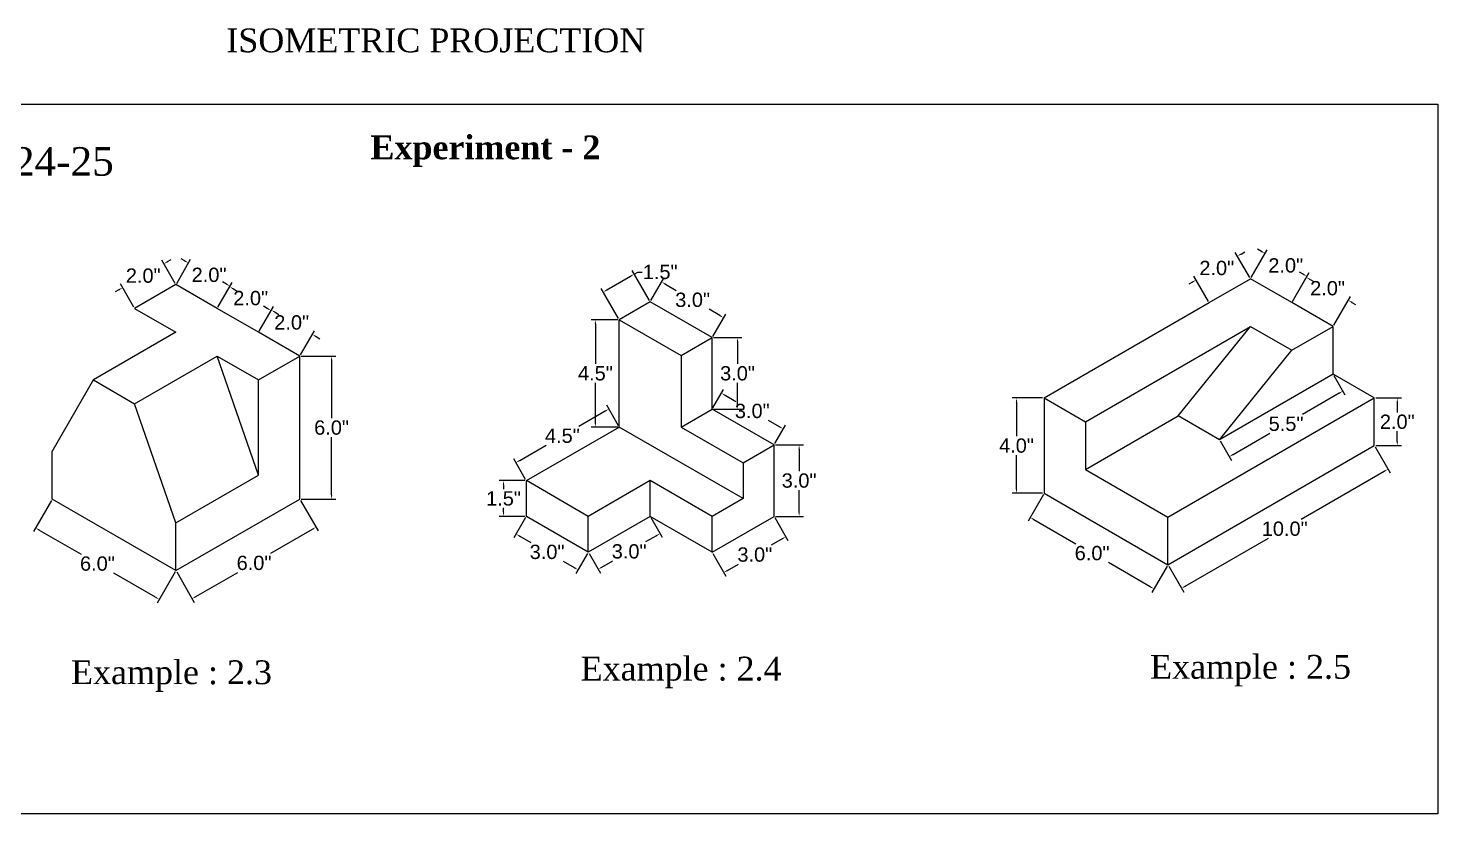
# Model space of a CAD drawing. Header units: inches. Extents: x 22.2 to 112.1, y -30.8 to 44.6.
# Drawn here: x 52.3 to 111.4, y 11.7 to 44.6 of the extents above; entities that cross this region are included whole.
import ezdxf

# ---------------------------------------------------------------- set-up
doc = ezdxf.new("R2010")
doc.units = ezdxf.units.IN
doc.header["$MEASUREMENT"] = 0
doc.styles.get("Standard").update_dxf_attribs({"font": 'Arial.ttf'})
doc.dimstyles.get("Standard").update_dxf_attribs({"dimtxt": 0.6, "dimasz": 0.18, "dimexe": 0.18, "dimexo": 0.0625, "dimgap": 0.09, "dimtad": 0, "dimtih": 1, "dimtoh": 1, "dimdec": 1, "dimzin": 0, "dimdsep": 46, "dimlunit": 3, "dimtxsty": 'Standard', "dimcen": 0.09, "dimadec": 0, "dimazin": 0, "dimtfac": 1, "dimtdec": 1, "dimtofl": 0, "dimtmove": 0, "dimatfit": 3, "dimfxl": 1, "dimtolj": 1, "dimtzin": 0, "dimarcsym": 0})

# ---------------------------------------------------------------- blocks, each defined once
blk = doc.blocks.new('*D6')
at = {"color": 0, "lineweight": -2, "transparency": 16777216}
for p, q in [((58.441, 33.935), (57.877, 34.912)), ((58.123, 34.847), (58.279, 34.937)), ((56.709, 32.935), (56.145, 33.912)), ((56.079, 33.667), (55.923, 33.577))]:
    blk.add_line(p, q, dxfattribs=at)
at = {"color": 0, "transparency": 16777216}
for points in [[(58.108, 34.873), (58.138, 34.821), (57.967, 34.757)], [(56.064, 33.693), (56.094, 33.641), (56.235, 33.757)]]:
    blk.add_solid(points, dxfattribs=at)
at = {"layer": 'Defpoints', "color": 0, "transparency": 16777216}
for p in [(56.235, 33.757), (58.473, 33.881), (56.741, 32.881)]:
    blk.add_point(p, dxfattribs=at)
at = {"color": 0, "transparency": 16777216, "insert": (57.101, 34.257), "char_height": 0.6, "attachment_point": 5}
blk.add_mtext('\\A1;2.0"', dxfattribs=at)
blk = doc.blocks.new('*D7')
at = {"color": 0, "lineweight": -2, "transparency": 16777216}
for p, q in [((58.504, 33.935), (59.088, 34.946)), ((58.842, 34.88), (58.686, 34.97)), ((60.236, 32.935), (60.82, 33.946)), ((60.886, 33.7), (61.042, 33.61))]:
    blk.add_line(p, q, dxfattribs=at)
at = {"color": 0, "transparency": 16777216}
for points in [[(58.857, 34.906), (58.827, 34.854), (58.998, 34.79)], [(60.901, 33.726), (60.871, 33.674), (60.73, 33.79)]]:
    blk.add_solid(points, dxfattribs=at)
at = {"layer": 'Defpoints', "color": 0, "transparency": 16777216}
for p in [(58.998, 34.79), (58.473, 33.881), (60.205, 32.881)]:
    blk.add_point(p, dxfattribs=at)
at = {"color": 0, "transparency": 16777216, "insert": (59.864, 34.29), "char_height": 0.6, "attachment_point": 5}
blk.add_mtext('\\A1;2.0"', dxfattribs=at)
blk = doc.blocks.new('*D8')
at = {"color": 0, "lineweight": -2, "transparency": 16777216}
for p, q in [((60.236, 32.935), (60.834, 33.971)), ((60.588, 33.905), (60.433, 33.995)), ((61.968, 31.935), (62.566, 32.971)), ((62.632, 32.725), (62.788, 32.635))]:
    blk.add_line(p, q, dxfattribs=at)
at = {"color": 0, "transparency": 16777216}
for points in [[(60.603, 33.931), (60.573, 33.879), (60.744, 33.815)], [(62.647, 32.751), (62.617, 32.699), (62.476, 32.815)]]:
    blk.add_solid(points, dxfattribs=at)
at = {"layer": 'Defpoints', "color": 0, "transparency": 16777216}
for p in [(60.744, 33.815), (60.205, 32.881), (61.937, 31.881)]:
    blk.add_point(p, dxfattribs=at)
at = {"color": 0, "transparency": 16777216, "insert": (61.61, 33.315), "char_height": 0.6, "attachment_point": 5}
blk.add_mtext('\\A1;2.0"', dxfattribs=at)
blk = doc.blocks.new('*D9')
at = {"color": 0, "lineweight": -2, "transparency": 16777216}
for p, q in [((61.968, 31.935), (62.554, 32.949)), ((62.308, 32.883), (62.152, 32.973)), ((63.7, 30.935), (64.286, 31.949)), ((64.352, 31.703), (64.507, 31.613))]:
    blk.add_line(p, q, dxfattribs=at)
at = {"color": 0, "transparency": 16777216}
for points in [[(62.323, 32.909), (62.293, 32.857), (62.464, 32.793)], [(64.367, 31.729), (64.337, 31.677), (64.196, 31.793)]]:
    blk.add_solid(points, dxfattribs=at)
at = {"layer": 'Defpoints', "color": 0, "transparency": 16777216}
for p in [(62.464, 32.793), (61.937, 31.881), (63.669, 30.881)]:
    blk.add_point(p, dxfattribs=at)
at = {"color": 0, "transparency": 16777216, "insert": (63.33, 32.293), "char_height": 0.6, "attachment_point": 5}
blk.add_mtext('\\A1;2.0"', dxfattribs=at)
blk = doc.blocks.new('*D10')
at = {"color": 0, "lineweight": -2, "transparency": 16777216}
for p, q in [((63.731, 30.881), (65.184, 30.881)), ((65.004, 30.701), (65.004, 28.277)), ((65.004, 25.061), (65.004, 27.484)), ((63.731, 24.881), (65.184, 24.881))]:
    blk.add_line(p, q, dxfattribs=at)
at = {"color": 0, "transparency": 16777216}
for points in [[(64.974, 30.701), (65.034, 30.701), (65.004, 30.881)], [(64.974, 25.061), (65.034, 25.061), (65.004, 24.881)]]:
    blk.add_solid(points, dxfattribs=at)
at = {"layer": 'Defpoints', "color": 0, "transparency": 16777216}
for p in [(63.669, 30.881), (65.004, 30.881), (63.669, 24.881)]:
    blk.add_point(p, dxfattribs=at)
at = {"color": 0, "transparency": 16777216, "insert": (65.004, 27.881), "char_height": 0.6, "attachment_point": 5}
blk.add_mtext('\\A1;6.0"', dxfattribs=at)
blk = doc.blocks.new('*D11')
at = {"color": 0, "lineweight": -2, "transparency": 16777216}
for p, q in [((63.7, 24.826), (64.439, 23.547)), ((64.193, 23.613), (62.437, 22.599)), ((58.504, 21.826), (59.243, 20.547)), ((59.309, 20.793), (61.064, 21.806))]:
    blk.add_line(p, q, dxfattribs=at)
at = {"color": 0, "transparency": 16777216}
for points in [[(64.178, 23.639), (64.208, 23.587), (64.349, 23.703)], [(59.294, 20.819), (59.324, 20.767), (59.153, 20.703)]]:
    blk.add_solid(points, dxfattribs=at)
at = {"layer": 'Defpoints', "color": 0, "transparency": 16777216}
for p in [(63.669, 24.881), (58.473, 21.881), (59.153, 20.703)]:
    blk.add_point(p, dxfattribs=at)
at = {"color": 0, "transparency": 16777216, "insert": (61.751, 22.203), "char_height": 0.6, "attachment_point": 5}
blk.add_mtext('\\A1;6.0"', dxfattribs=at)
blk = doc.blocks.new('*D12')
at = {"color": 0, "lineweight": -2, "transparency": 16777216}
for p, q in [((53.245, 24.826), (52.49, 23.518)), ((52.736, 23.584), (54.492, 22.571)), ((57.62, 20.764), (55.865, 21.778)), ((58.441, 21.826), (57.686, 20.518))]:
    blk.add_line(p, q, dxfattribs=at)
at = {"color": 0, "transparency": 16777216}
for points in [[(52.751, 23.61), (52.721, 23.558), (52.58, 23.674)], [(57.635, 20.79), (57.605, 20.738), (57.776, 20.674)]]:
    blk.add_solid(points, dxfattribs=at)
at = {"layer": 'Defpoints', "color": 0, "transparency": 16777216}
for p in [(53.277, 24.881), (58.473, 21.881), (57.776, 20.674)]:
    blk.add_point(p, dxfattribs=at)
at = {"color": 0, "transparency": 16777216, "insert": (55.178, 22.174), "char_height": 0.6, "attachment_point": 5}
blk.add_mtext('\\A1;6.0"', dxfattribs=at)
blk = doc.blocks.new('*D13')
at = {"color": 0, "lineweight": -2, "transparency": 16777216}
for p, q in [((78.342, 33.212), (77.612, 34.477)), ((77.702, 34.322), (77.858, 34.412)), ((77.858, 34.412), (78.038, 34.412)), ((77.043, 32.462), (76.313, 33.727)), ((76.559, 33.662), (77.546, 34.232))]:
    blk.add_line(p, q, dxfattribs=at)
at = {"color": 0, "transparency": 16777216}
for points in [[(77.531, 34.258), (77.561, 34.206), (77.702, 34.322)], [(76.544, 33.688), (76.574, 33.636), (76.403, 33.572)]]:
    blk.add_solid(points, dxfattribs=at)
at = {"layer": 'Defpoints', "color": 0, "transparency": 16777216}
for p in [(77.702, 34.322), (78.374, 33.158), (77.075, 32.408)]:
    blk.add_point(p, dxfattribs=at)
at = {"color": 0, "transparency": 16777216, "insert": (78.794, 34.412), "char_height": 0.6, "attachment_point": 5}
blk.add_mtext('\\A1;1.5"', dxfattribs=at)
blk = doc.blocks.new('*D14')
at = {"color": 0, "lineweight": -2, "transparency": 16777216}
for p, q in [((78.405, 33.212), (78.946, 34.149)), ((79.012, 33.903), (79.468, 33.639)), ((81.298, 32.583), (80.842, 32.846)), ((81.003, 31.712), (81.544, 32.649))]:
    blk.add_line(p, q, dxfattribs=at)
at = {"color": 0, "transparency": 16777216}
for points in [[(79.027, 33.929), (78.997, 33.877), (78.856, 33.993)], [(81.313, 32.609), (81.283, 32.557), (81.454, 32.493)]]:
    blk.add_solid(points, dxfattribs=at)
at = {"layer": 'Defpoints', "color": 0, "transparency": 16777216}
for p in [(78.856, 33.993), (78.374, 33.158), (80.972, 31.658)]:
    blk.add_point(p, dxfattribs=at)
at = {"color": 0, "transparency": 16777216, "insert": (80.155, 33.243), "char_height": 0.6, "attachment_point": 5}
blk.add_mtext('\\A1;3.0"', dxfattribs=at)
blk = doc.blocks.new('*D15')
at = {"color": 0, "lineweight": -2, "transparency": 16777216}
for p, q in [((81.034, 31.658), (82.219, 31.658)), ((82.039, 31.478), (82.039, 30.554)), ((82.039, 28.838), (82.039, 29.761)), ((81.034, 28.658), (82.219, 28.658))]:
    blk.add_line(p, q, dxfattribs=at)
at = {"color": 0, "transparency": 16777216}
for points in [[(82.009, 31.478), (82.069, 31.478), (82.039, 31.658)], [(82.009, 28.838), (82.069, 28.838), (82.039, 28.658)]]:
    blk.add_solid(points, dxfattribs=at)
at = {"layer": 'Defpoints', "color": 0, "transparency": 16777216}
for p in [(80.972, 31.658), (82.039, 31.658), (80.972, 28.658)]:
    blk.add_point(p, dxfattribs=at)
at = {"color": 0, "transparency": 16777216, "insert": (82.039, 30.158), "char_height": 0.6, "attachment_point": 5}
blk.add_mtext('\\A1;3.0"', dxfattribs=at)
blk = doc.blocks.new('*D16')
at = {"color": 0, "lineweight": -2, "transparency": 16777216}
for p, q in [((81.003, 28.712), (81.449, 29.485)), ((81.515, 29.239), (81.972, 28.976)), ((83.802, 27.919), (83.345, 28.182)), ((83.601, 27.212), (84.047, 27.985))]:
    blk.add_line(p, q, dxfattribs=at)
at = {"color": 0, "transparency": 16777216}
for points in [[(81.53, 29.265), (81.5, 29.213), (81.359, 29.329)], [(83.817, 27.945), (83.787, 27.893), (83.957, 27.829)]]:
    blk.add_solid(points, dxfattribs=at)
at = {"layer": 'Defpoints', "color": 0, "transparency": 16777216}
for p in [(81.359, 29.329), (80.972, 28.658), (83.57, 27.158)]:
    blk.add_point(p, dxfattribs=at)
at = {"color": 0, "transparency": 16777216, "insert": (82.658, 28.579), "char_height": 0.6, "attachment_point": 5}
blk.add_mtext('\\A1;3.0"', dxfattribs=at)
blk = doc.blocks.new('*D17')
at = {"color": 0, "lineweight": -2, "transparency": 16777216}
for p, q in [((83.632, 27.158), (84.803, 27.158)), ((84.623, 26.978), (84.623, 26.054)), ((84.623, 24.338), (84.623, 25.261)), ((83.632, 24.158), (84.803, 24.158))]:
    blk.add_line(p, q, dxfattribs=at)
at = {"color": 0, "transparency": 16777216}
for points in [[(84.593, 26.978), (84.653, 26.978), (84.623, 27.158)], [(84.593, 24.338), (84.653, 24.338), (84.623, 24.158)]]:
    blk.add_solid(points, dxfattribs=at)
at = {"layer": 'Defpoints', "color": 0, "transparency": 16777216}
for p in [(83.57, 27.158), (84.623, 27.158), (83.57, 24.158)]:
    blk.add_point(p, dxfattribs=at)
at = {"color": 0, "transparency": 16777216, "insert": (84.623, 25.658), "char_height": 0.6, "attachment_point": 5}
blk.add_mtext('\\A1;3.0"', dxfattribs=at)
blk = doc.blocks.new('*D18')
at = {"color": 0, "lineweight": -2, "transparency": 16777216}
for p, q in [((83.601, 24.104), (84.153, 23.147)), ((83.908, 23.213), (83.451, 22.949)), ((81.003, 22.604), (81.555, 21.647)), ((81.621, 21.893), (82.078, 22.156))]:
    blk.add_line(p, q, dxfattribs=at)
at = {"color": 0, "transparency": 16777216}
for points in [[(83.893, 23.239), (83.923, 23.187), (84.063, 23.303)], [(81.606, 21.919), (81.636, 21.867), (81.465, 21.803)]]:
    blk.add_solid(points, dxfattribs=at)
at = {"layer": 'Defpoints', "color": 0, "transparency": 16777216}
for p in [(83.57, 24.158), (80.972, 22.658), (81.465, 21.803)]:
    blk.add_point(p, dxfattribs=at)
at = {"color": 0, "transparency": 16777216, "insert": (82.764, 22.553), "char_height": 0.6, "attachment_point": 5}
blk.add_mtext('\\A1;3.0"', dxfattribs=at)
blk = doc.blocks.new('*D19')
at = {"color": 0, "lineweight": -2, "transparency": 16777216}
for p, q in [((78.405, 24.104), (78.88, 23.281)), ((78.634, 23.347), (78.178, 23.083)), ((75.807, 22.604), (76.282, 21.781)), ((76.348, 22.027), (76.804, 22.29))]:
    blk.add_line(p, q, dxfattribs=at)
at = {"color": 0, "transparency": 16777216}
for points in [[(78.619, 23.373), (78.649, 23.321), (78.79, 23.437)], [(76.333, 22.053), (76.363, 22.001), (76.192, 21.937)]]:
    blk.add_solid(points, dxfattribs=at)
at = {"layer": 'Defpoints', "color": 0, "transparency": 16777216}
for p in [(78.374, 24.158), (75.776, 22.658), (76.192, 21.937)]:
    blk.add_point(p, dxfattribs=at)
at = {"color": 0, "transparency": 16777216, "insert": (77.491, 22.687), "char_height": 0.6, "attachment_point": 5}
blk.add_mtext('\\A1;3.0"', dxfattribs=at)
blk = doc.blocks.new('*D20')
at = {"color": 0, "lineweight": -2, "transparency": 16777216}
for p, q in [((73.146, 24.104), (72.659, 23.259)), ((72.905, 23.325), (73.361, 23.061)), ((75.744, 22.604), (75.257, 21.759)), ((75.191, 22.005), (74.735, 22.268))]:
    blk.add_line(p, q, dxfattribs=at)
at = {"color": 0, "transparency": 16777216}
for points in [[(72.92, 23.351), (72.89, 23.299), (72.749, 23.415)], [(75.206, 22.031), (75.176, 21.979), (75.347, 21.915)]]:
    blk.add_solid(points, dxfattribs=at)
at = {"layer": 'Defpoints', "color": 0, "transparency": 16777216}
for p in [(73.178, 24.158), (72.749, 23.415), (75.776, 22.658)]:
    blk.add_point(p, dxfattribs=at)
at = {"color": 0, "transparency": 16777216, "insert": (74.048, 22.665), "char_height": 0.6, "attachment_point": 5}
blk.add_mtext('\\A1;3.0"', dxfattribs=at)
blk = doc.blocks.new('*D21')
at = {"color": 0, "lineweight": -2, "transparency": 16777216}
for p, q in [((73.115, 25.658), (72.039, 25.658)), ((72.219, 25.478), (72.219, 25.304)), ((72.219, 24.338), (72.219, 24.511)), ((73.115, 24.158), (72.039, 24.158))]:
    blk.add_line(p, q, dxfattribs=at)
at = {"color": 0, "transparency": 16777216}
for points in [[(72.189, 25.478), (72.249, 25.478), (72.219, 25.658)], [(72.189, 24.338), (72.249, 24.338), (72.219, 24.158)]]:
    blk.add_solid(points, dxfattribs=at)
at = {"layer": 'Defpoints', "color": 0, "transparency": 16777216}
for p in [(73.178, 25.658), (72.219, 24.158), (73.178, 24.158)]:
    blk.add_point(p, dxfattribs=at)
at = {"color": 0, "transparency": 16777216, "insert": (72.219, 24.908), "char_height": 0.6, "attachment_point": 5}
blk.add_mtext('\\A1;1.5"', dxfattribs=at)
blk = doc.blocks.new('*D22')
at = {"color": 0, "lineweight": -2, "transparency": 16777216}
for p, q in [((76.482, 28.574), (75.374, 27.934)), ((77.043, 27.962), (76.548, 28.82)), ((72.897, 26.504), (74.005, 27.144)), ((73.146, 25.712), (72.651, 26.57))]:
    blk.add_line(p, q, dxfattribs=at)
at = {"color": 0, "transparency": 16777216}
for points in [[(76.467, 28.6), (76.497, 28.548), (76.638, 28.664)], [(72.882, 26.53), (72.912, 26.478), (72.741, 26.414)]]:
    blk.add_solid(points, dxfattribs=at)
at = {"layer": 'Defpoints', "color": 0, "transparency": 16777216}
for p in [(76.638, 28.664), (77.075, 27.908), (73.178, 25.658)]:
    blk.add_point(p, dxfattribs=at)
at = {"color": 0, "transparency": 16777216, "insert": (74.689, 27.539), "char_height": 0.6, "attachment_point": 5}
blk.add_mtext('\\A1;4.5"', dxfattribs=at)
blk = doc.blocks.new('*D23')
at = {"color": 0, "lineweight": -2, "transparency": 16777216}
for p, q in [((77.012, 32.408), (75.895, 32.408)), ((76.075, 32.228), (76.075, 30.553)), ((76.075, 28.088), (76.075, 29.763)), ((77.012, 27.908), (75.895, 27.908))]:
    blk.add_line(p, q, dxfattribs=at)
at = {"color": 0, "transparency": 16777216}
for points in [[(76.045, 32.228), (76.105, 32.228), (76.075, 32.408)], [(76.045, 28.088), (76.105, 28.088), (76.075, 27.908)]]:
    blk.add_solid(points, dxfattribs=at)
at = {"layer": 'Defpoints', "color": 0, "transparency": 16777216}
for p in [(76.075, 32.408), (77.075, 32.408), (77.075, 27.908)]:
    blk.add_point(p, dxfattribs=at)
at = {"color": 0, "transparency": 16777216, "insert": (76.075, 30.158), "char_height": 0.6, "attachment_point": 5}
blk.add_mtext('\\A1;4.5"', dxfattribs=at)
blk = doc.blocks.new('*D24')
at = {"color": 0, "lineweight": -2, "transparency": 16777216}
for p, q in [((103.595, 34.18), (104.267, 35.343)), ((104.021, 35.277), (103.865, 35.367)), ((105.327, 33.18), (105.999, 34.343)), ((106.064, 34.097), (106.22, 34.007))]:
    blk.add_line(p, q, dxfattribs=at)
at = {"color": 0, "transparency": 16777216}
for points in [[(104.036, 35.303), (104.006, 35.251), (104.177, 35.187)], [(106.079, 34.123), (106.049, 34.071), (105.909, 34.187)]]:
    blk.add_solid(points, dxfattribs=at)
at = {"layer": 'Defpoints', "color": 0, "transparency": 16777216}
for p in [(104.177, 35.187), (103.564, 34.126), (105.296, 33.126)]:
    blk.add_point(p, dxfattribs=at)
at = {"color": 0, "transparency": 16777216, "insert": (105.043, 34.687), "char_height": 0.6, "attachment_point": 5}
blk.add_mtext('\\A1;2.0"', dxfattribs=at)
blk = doc.blocks.new('*D25')
at = {"color": 0, "lineweight": -2, "transparency": 16777216}
for p, q in [((105.327, 33.18), (106.023, 34.385)), ((105.777, 34.319), (105.621, 34.409)), ((107.059, 32.18), (107.755, 33.385)), ((107.821, 33.139), (107.977, 33.049))]:
    blk.add_line(p, q, dxfattribs=at)
at = {"color": 0, "transparency": 16777216}
for points in [[(105.792, 34.345), (105.762, 34.293), (105.933, 34.229)], [(107.836, 33.165), (107.806, 33.113), (107.665, 33.229)]]:
    blk.add_solid(points, dxfattribs=at)
at = {"layer": 'Defpoints', "color": 0, "transparency": 16777216}
for p in [(105.933, 34.229), (105.296, 33.126), (107.028, 32.126)]:
    blk.add_point(p, dxfattribs=at)
at = {"color": 0, "transparency": 16777216, "insert": (106.799, 33.729), "char_height": 0.6, "attachment_point": 5}
blk.add_mtext('\\A1;2.0"', dxfattribs=at)
blk = doc.blocks.new('*D26')
at = {"color": 0, "lineweight": -2, "transparency": 16777216}
for p, q in [((103.533, 34.18), (102.925, 35.233)), ((103.17, 35.167), (103.326, 35.257)), ((101.127, 33.987), (100.971, 33.897)), ((101.801, 33.18), (101.193, 34.233))]:
    blk.add_line(p, q, dxfattribs=at)
at = {"color": 0, "transparency": 16777216}
for points in [[(103.155, 35.193), (103.185, 35.141), (103.015, 35.077)], [(101.112, 34.013), (101.142, 33.961), (101.283, 34.077)]]:
    blk.add_solid(points, dxfattribs=at)
at = {"layer": 'Defpoints', "color": 0, "transparency": 16777216}
for p in [(101.283, 34.077), (103.564, 34.126), (101.832, 33.126)]:
    blk.add_point(p, dxfattribs=at)
at = {"color": 0, "transparency": 16777216, "insert": (102.149, 34.577), "char_height": 0.6, "attachment_point": 5}
blk.add_mtext('\\A1;2.0"', dxfattribs=at)
blk = doc.blocks.new('*D27')
at = {"color": 0, "lineweight": -2, "transparency": 16777216}
for p, q in [((107.059, 30.072), (107.528, 29.259)), ((107.283, 29.325), (105.741, 28.435)), ((102.296, 27.322), (102.765, 26.509)), ((102.831, 26.755), (104.373, 27.645))]:
    blk.add_line(p, q, dxfattribs=at)
at = {"color": 0, "transparency": 16777216}
for points in [[(107.268, 29.351), (107.298, 29.299), (107.438, 29.415)], [(102.816, 26.781), (102.846, 26.729), (102.675, 26.665)]]:
    blk.add_solid(points, dxfattribs=at)
at = {"layer": 'Defpoints', "color": 0, "transparency": 16777216}
for p in [(107.028, 30.126), (102.265, 27.376), (102.675, 26.665)]:
    blk.add_point(p, dxfattribs=at)
at = {"color": 0, "transparency": 16777216, "insert": (105.057, 28.04), "char_height": 0.6, "attachment_point": 5}
blk.add_mtext('\\A1;5.5"', dxfattribs=at)
blk = doc.blocks.new('*D28')
at = {"color": 0, "lineweight": -2, "transparency": 16777216}
for p, q in [((108.823, 29.126), (109.904, 29.126)), ((109.724, 28.946), (109.724, 28.522)), ((109.724, 27.306), (109.724, 27.729)), ((108.823, 27.126), (109.904, 27.126))]:
    blk.add_line(p, q, dxfattribs=at)
at = {"color": 0, "transparency": 16777216}
for points in [[(109.694, 28.946), (109.754, 28.946), (109.724, 29.126)], [(109.694, 27.306), (109.754, 27.306), (109.724, 27.126)]]:
    blk.add_solid(points, dxfattribs=at)
at = {"layer": 'Defpoints', "color": 0, "transparency": 16777216}
for p in [(108.76, 29.126), (109.724, 29.126), (108.76, 27.126)]:
    blk.add_point(p, dxfattribs=at)
at = {"color": 0, "transparency": 16777216, "insert": (109.724, 28.126), "char_height": 0.6, "attachment_point": 5}
blk.add_mtext('\\A1;2.0"', dxfattribs=at)
blk = doc.blocks.new('*D29')
at = {"color": 0, "lineweight": -2, "transparency": 16777216}
for p, q in [((108.791, 27.072), (109.421, 25.981)), ((109.175, 26.047), (105.687, 24.033)), ((100.827, 21.227), (104.314, 23.241)), ((100.131, 22.072), (100.761, 20.981))]:
    blk.add_line(p, q, dxfattribs=at)
at = {"color": 0, "transparency": 16777216}
for points in [[(109.16, 26.073), (109.19, 26.021), (109.331, 26.137)], [(100.812, 21.253), (100.842, 21.201), (100.671, 21.137)]]:
    blk.add_solid(points, dxfattribs=at)
at = {"layer": 'Defpoints', "color": 0, "transparency": 16777216}
for p in [(108.76, 27.126), (100.1, 22.126), (100.671, 21.137)]:
    blk.add_point(p, dxfattribs=at)
at = {"color": 0, "transparency": 16777216, "insert": (105.001, 23.637), "char_height": 0.6, "attachment_point": 5}
blk.add_mtext('\\A1;10.0"', dxfattribs=at)
blk = doc.blocks.new('*D30')
at = {"color": 0, "lineweight": -2, "transparency": 16777216}
for p, q in [((94.872, 25.072), (94.23, 23.958)), ((94.476, 24.024), (96.231, 23.011)), ((99.36, 21.204), (97.604, 22.218)), ((100.069, 22.072), (99.426, 20.958))]:
    blk.add_line(p, q, dxfattribs=at)
at = {"color": 0, "transparency": 16777216}
for points in [[(94.491, 24.05), (94.461, 23.998), (94.32, 24.114)], [(99.375, 21.23), (99.345, 21.178), (99.516, 21.114)]]:
    blk.add_solid(points, dxfattribs=at)
at = {"layer": 'Defpoints', "color": 0, "transparency": 16777216}
for p in [(94.904, 25.126), (100.1, 22.126), (99.516, 21.114)]:
    blk.add_point(p, dxfattribs=at)
at = {"color": 0, "transparency": 16777216, "insert": (96.918, 22.614), "char_height": 0.6, "attachment_point": 5}
blk.add_mtext('\\A1;6.0"', dxfattribs=at)
blk = doc.blocks.new('*D31')
at = {"color": 0, "lineweight": -2, "transparency": 16777216}
for p, q in [((94.841, 29.126), (93.565, 29.126)), ((93.745, 28.946), (93.745, 27.522)), ((93.745, 25.306), (93.745, 26.729)), ((94.841, 25.126), (93.565, 25.126))]:
    blk.add_line(p, q, dxfattribs=at)
at = {"color": 0, "transparency": 16777216}
for points in [[(93.715, 28.946), (93.775, 28.946), (93.745, 29.126)], [(93.715, 25.306), (93.775, 25.306), (93.745, 25.126)]]:
    blk.add_solid(points, dxfattribs=at)
at = {"layer": 'Defpoints', "color": 0, "transparency": 16777216}
for p in [(94.904, 29.126), (93.745, 25.126), (94.904, 25.126)]:
    blk.add_point(p, dxfattribs=at)
at = {"color": 0, "transparency": 16777216, "insert": (93.745, 27.126), "char_height": 0.6, "attachment_point": 5}
blk.add_mtext('\\A1;4.0"', dxfattribs=at)

msp = doc.modelspace()

# ---------------------------------------------------------------- linework, layer by layer
for p, q in [((58.473, 33.881), (56.741, 32.881)), ((60.205, 32.881), (58.473, 33.881)), ((101.832, 33.126), (103.564, 34.126)), ((105.296, 33.126), (103.564, 34.126)), ((78.374, 33.158), (77.075, 32.408)), ((80.972, 31.658), (78.374, 33.158)), ((94.904, 29.126), (101.832, 33.126)), ((107.028, 32.126), (105.296, 33.126)), ((56.741, 32.881), (58.473, 31.881)), ((61.937, 31.881), (60.205, 32.881)), ((77.075, 32.408), (79.673, 30.908)), ((77.075, 27.908), (77.075, 32.408)), ((96.636, 28.126), (103.564, 32.126)), ((100.533, 28.376), (103.564, 32.126)), ((103.564, 32.126), (105.296, 31.126)), ((105.296, 31.126), (107.028, 32.126)), ((107.028, 30.126), (107.028, 32.126)), ((58.473, 31.881), (55.009, 29.881)), ((63.669, 30.881), (61.937, 31.881)), ((79.673, 30.908), (80.972, 31.658)), ((80.972, 28.658), (80.972, 31.658)), ((56.741, 28.881), (60.205, 30.881)), ((60.205, 30.881), (61.937, 29.881)), ((61.937, 25.881), (60.205, 30.881)), ((61.937, 29.881), (63.669, 30.881)), ((63.669, 24.881), (63.669, 30.881)), ((79.673, 30.908), (79.673, 27.908)), ((102.265, 27.376), (105.296, 31.126)), ((53.277, 26.881), (55.027, 29.912)), ((55.009, 29.881), (56.741, 28.881)), ((61.937, 25.881), (61.937, 29.881)), ((107.028, 30.126), (102.265, 27.376)), ((108.76, 29.126), (107.028, 30.126)), ((94.904, 29.126), (94.904, 25.126)), ((94.904, 29.126), (96.636, 28.126)), ((100.1, 24.126), (108.76, 29.126)), ((108.76, 27.126), (108.76, 29.126)), ((58.473, 23.881), (56.741, 28.881)), ((79.673, 27.908), (80.972, 28.658)), ((83.57, 27.158), (80.972, 28.658)), ((73.178, 25.658), (77.075, 27.908)), ((82.271, 24.908), (77.075, 27.908)), ((79.673, 27.908), (82.271, 26.408)), ((96.636, 26.126), (100.533, 28.376)), ((96.636, 28.126), (96.636, 26.126)), ((102.265, 27.376), (100.533, 28.376)), ((102.265, 27.376), (102.265, 27.376)), ((53.277, 24.881), (53.277, 26.881)), ((82.271, 26.408), (83.57, 27.158)), ((83.57, 24.158), (83.57, 27.158)), ((100.1, 22.126), (108.76, 27.126)), ((82.271, 26.408), (82.271, 24.908)), ((96.636, 26.126), (100.1, 24.126)), ((58.473, 23.881), (61.937, 25.881)), ((73.178, 24.158), (73.178, 25.658)), ((75.776, 24.158), (73.178, 25.658)), ((78.374, 25.658), (75.776, 24.158)), ((80.972, 24.158), (78.374, 25.658)), ((78.374, 24.158), (78.374, 25.658)), ((58.473, 21.881), (53.277, 24.881)), ((58.473, 21.881), (63.669, 24.881)), ((82.271, 24.908), (80.972, 24.158)), ((94.904, 25.126), (100.1, 22.126)), ((58.473, 21.881), (58.473, 23.881)), ((75.776, 22.658), (73.178, 24.158)), ((78.374, 24.158), (75.776, 22.658)), ((75.776, 22.658), (75.776, 24.158)), ((80.972, 22.658), (78.374, 24.158)), ((80.972, 22.658), (83.57, 24.158)), ((80.972, 22.658), (80.972, 24.158)), ((100.1, 22.126), (100.1, 24.126))]:
    msp.add_line(p, q)
msp.add_lwpolyline([(22.255, 41.459), (111.424, 41.459), (111.424, 11.677), (22.255, 11.677)], close=True)

# ---------------------------------------------------------------- texts
at = {"attachment_point": 1}
for s, insert, char_height in [('{\\fTimes New Roman|b0|i0|c0|p0;\\C1;ISOMETRIC PROJECTION}', (60.588, 44.632), 1), ('{\\fTimes New Roman|b0|i0|c0|p0;\\C1;CAD ASSIGNMENT M2 SPRING 2024-25\\PNAME: \\C250;JALAL UDDIN\\P\\C1;ID: \\C250;22-46356-1\\P\\C1;DEPT: \\C250;CSE\\P\\C1;SEC:\\C250; R\\C1;\\PSERIAL: \\C250;3}', (23.537, 39.652), 1.2), ('{\\fTimes New Roman|b0|i0|c0|p0;\\C5;Example : 2.5}', (99.351, 18.346), 1), ('{\\fTimes New Roman|b0|i0|c0|p0;\\C5;Example : 2.4}', (75.456, 18.27), 1)]:
    msp.add_mtext(s, dxfattribs=dict(at, insert=insert, char_height=char_height))
at = {"char_height": 1, "attachment_point": 1}
for s, insert, width in [('{\\fTimes New Roman|b1|i0|c0|p18;Experiment - 2}', (66.636, 40.143), 26.59096), ('{\\fTimes New Roman|b0|i0|c0|p0;\\C5;Example : 2.3}', (54.072, 18.118), 8.15068)]:
    msp.add_mtext(s, dxfattribs=dict(at, insert=insert, width=width))

# ---------------------------------------------------------------- dimensions: what is measured, and where the dimension line sits
for p1, p2, distance, picture, middle in [((58.473, 33.881), (56.741, 32.881), -1.012, '*D6', (57.101, 34.257)), ((60.205, 32.881), (58.473, 33.881), -1.051, '*D7', (59.864, 34.29)), ((103.564, 34.126), (101.832, 33.126), -1.099, '*D26', (102.149, 34.577)), ((105.296, 33.126), (103.564, 34.126), -1.225, '*D24', (105.043, 34.687)), ((77.075, 32.408), (78.374, 33.158), 1.344, '*D13', (78.794, 34.412)), ((107.028, 32.126), (105.296, 33.126), -1.274, '*D25', (106.799, 33.729)), ((61.937, 31.881), (60.205, 32.881), -1.079, '*D8', (61.61, 33.315)), ((80.972, 31.658), (78.374, 33.158), -0.964, '*D14', (80.155, 33.243)), ((63.669, 30.881), (61.937, 31.881), -1.054, '*D9', (63.33, 32.293)), ((77.075, 27.908), (77.075, 32.408), 1, '*D23', (76.075, 30.158)), ((80.972, 28.658), (80.972, 31.658), -1.067, '*D15', (82.039, 30.158)), ((63.669, 24.881), (63.669, 30.881), -1.335, '*D10', (65.004, 27.881)), ((107.028, 30.126), (102.265, 27.376), 0.821, '*D27', (105.057, 28.04)), ((83.57, 27.158), (80.972, 28.658), -0.775, '*D16', (82.658, 28.579)), ((94.904, 29.126), (94.904, 25.126), -1.158, '*D31', (93.745, 27.126)), ((108.76, 27.126), (108.76, 29.126), -0.964, '*D28', (109.724, 28.126)), ((73.178, 25.658), (77.075, 27.908), 0.873, '*D22', (74.689, 27.539)), ((83.57, 24.158), (83.57, 27.158), -1.053, '*D17', (84.623, 25.658)), ((108.76, 27.126), (100.1, 22.126), 1.142, '*D29', (105.001, 23.637)), ((73.178, 25.658), (73.178, 24.158), -0.959, '*D21', (72.219, 24.908)), ((53.277, 24.881), (58.473, 21.881), -1.393, '*D12', (55.178, 22.174)), ((63.669, 24.881), (58.473, 21.881), 1.36, '*D11', (61.751, 22.203)), ((94.904, 25.126), (100.1, 22.126), -1.168, '*D30', (96.918, 22.614)), ((75.776, 22.658), (73.178, 24.158), 0.858, '*D20', (74.048, 22.665)), ((78.374, 24.158), (75.776, 22.658), 0.833, '*D19', (77.491, 22.687)), ((83.57, 24.158), (80.972, 22.658), 0.987, '*D18', (82.764, 22.553))]:
    dim = msp.add_aligned_dim(p1=p1, p2=p2, distance=distance, dimstyle='Standard')
    dim.commit()
    dim.dimension.update_dxf_attribs({"geometry": picture, "text_midpoint": middle})

doc.saveas('drawing.dxf')
